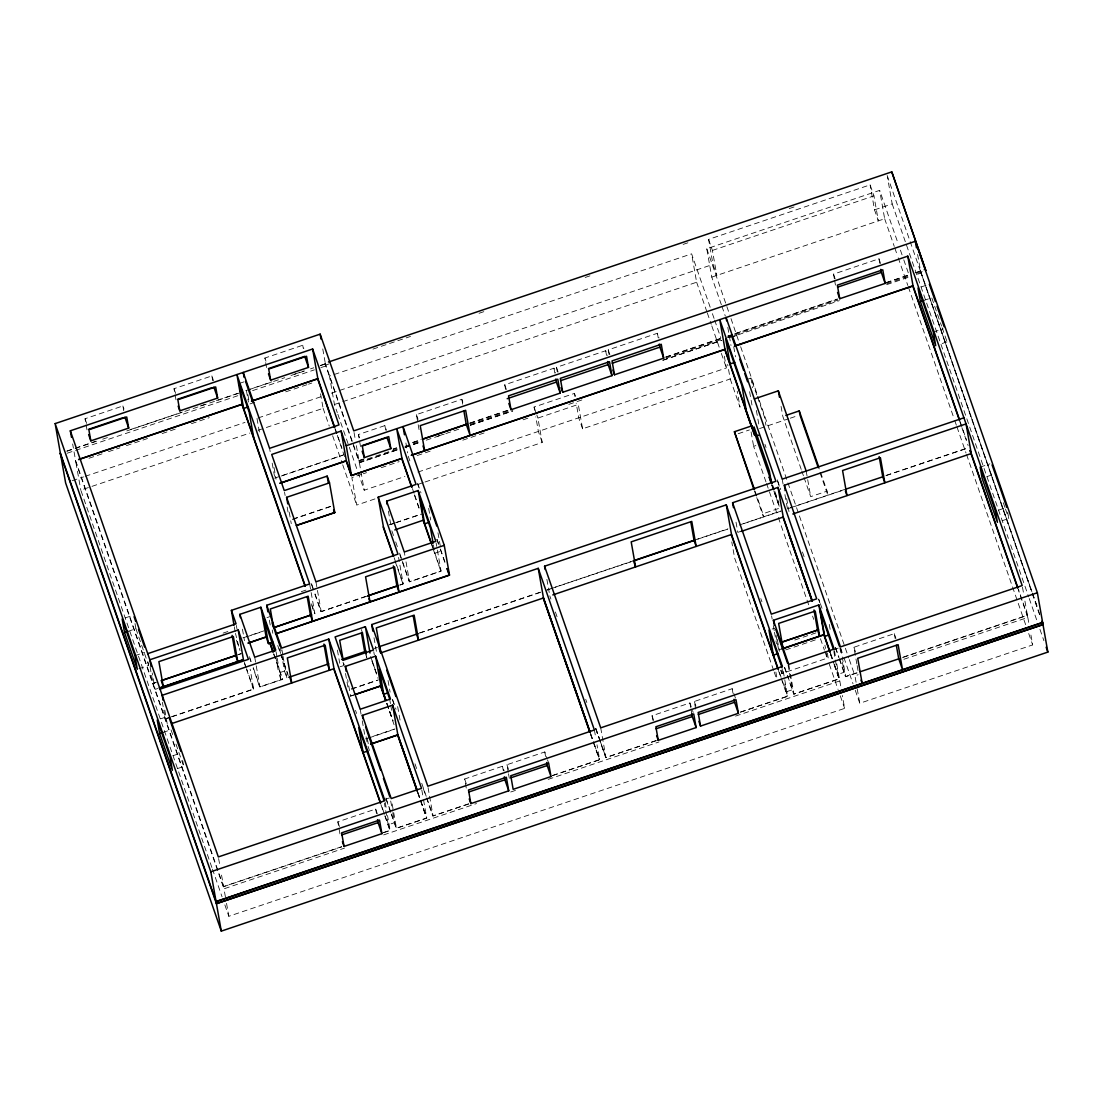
<?xml version="1.0" encoding="UTF-8"?>
<svg xmlns="http://www.w3.org/2000/svg" width="1103" height="1103" viewBox="0 0 1103 1103"><rect width="100%" height="100%" fill="white"/><g stroke="black" fill="none" stroke-linecap="round" stroke-linejoin="round"><path stroke-width="0.75" stroke-dasharray="5 3.75" d="M86.999 429.853L85.041 418.74L122.902 405.959L123.991 409.103M175.97 399.81L174.012 388.697L211.873 375.916L213.513 380.645M266.554 367.547L264.872 358.034L302.732 345.253L303.821 348.396M239.213 383.472L243.942 381.872M66.883 451.03L96.14 441.145M130.278 429.618L182.312 412.067M200.194 406.028L206.702 403.822M216.45 400.541L239.213 392.847M245.721 390.655L271.724 381.872M294.487 374.193L304.249 370.898M320.504 365.41L325.385 363.756M66.911 451.237L96.168 441.352M102.676 439.159L109.183 436.967M126.804 430.901L239.241 393.054M248.74 389.731L284.767 377.695M291.013 375.461L304.276 371.104M310.522 368.871L313.776 367.782M320.532 365.617L325.413 363.962M325.633 365.079L328.887 363.976M372.966 349.099L410.509 336.429M479.074 313.28L483.969 311.625M585.183 277.46L590.077 275.805M683.129 244.397L688.024 242.743M789.238 208.577L794.132 206.923M67.255 453.195L238 395.646M252.601 390.627L314.41 369.85M320.876 367.575L325.785 366.017L322.186 345.653M708.595 239.392L712.414 250.422L716.826 275.419L712.993 264.389L708.595 239.392L870.115 184.863L873.948 195.893L878.346 220.89L874.527 209.86L870.115 184.863M710.167 307.213L691.622 253.842L329.452 376.109L334.457 404.498L337.27 412.591M721.348 304.704L711.78 277.115L706.775 248.726L879.656 190.364L898.173 243.68M88.985 458.269L101.986 453.871M108.494 451.678L115.002 449.486M116.628 448.935L119.882 447.832M126.376 445.64L147.526 438.511M162.155 433.562L176.783 428.626M191.426 423.69L209.308 417.651M249.967 403.919L254.848 402.278M285.732 391.841L306.882 384.713M308.509 384.161L311.763 383.058M712.414 250.422L873.948 195.893M72.15 480.743L83.566 476.882M85.193 476.331L245.004 422.394M258.047 417.982L321.635 396.515M331.424 393.206L712.993 264.389M874.527 209.86L892.189 203.903L887.474 177.183M211.873 867.482L80.809 490.132L249.926 433.038M258.061 430.294L323.11 408.331L320.546 393.785M334.457 404.498L696.627 282.23L691.622 253.842M711.78 277.115L884.661 218.752L879.656 190.364M419.043 429.632L416.41 414.631L461.84 399.286L463.467 404.015M505.56 389.442L504.733 384.809L553.954 368.195L555.595 372.911M557.291 371.973L556.477 367.34L605.699 350.726L607.339 355.456M609.035 354.504L608.222 349.872L657.429 333.258L659.07 337.987M360.529 446.577L358.406 434.541L384.906 425.593L386.546 430.308M834.323 278.659L833.523 274.137L878.953 258.805L880.594 263.52M274.592 478.15L343.998 454.712M281.293 476L342.633 455.291M358.751 460.682L363.88 458.848M393.04 449.1L396.529 447.818M412.619 442.496L421.029 439.559M469.492 423.194L509.2 409.792M665.647 357.069L721.886 337.987M727.69 336.125L837.494 298.954M886.026 282.671L909.258 274.73M915.407 272.758L925.582 269.215M363.907 459.055L359.013 460.709L325.164 363.149L325.385 364.39M393.288 449.128L396.556 448.039M412.88 442.524L421.043 439.766M470.016 423.235L509.186 410.013M665.909 357.096L721.403 338.359M727.939 336.153L732.833 334.512M734.474 333.961L837.315 299.23M886.288 282.699L909.134 274.992M915.669 272.786L920.564 271.131M359.192 461.743L398.39 448.507M404.911 446.301L421.249 440.786M470.236 424.255L509.421 411.019M666.171 358.103L721.693 339.366M728.228 337.16L733.123 335.505M734.75 334.954L837.618 300.223M886.605 283.692L907.838 276.522M917.503 273.254L924.162 271.007M727.456 337.518L733.509 335.464M359.357 462.667L398.541 449.431L359.385 462.75L325.151 363.935M405.063 447.239L419.76 442.275M437.712 436.209L442.606 434.554M470.361 425.193L512.812 410.854M662.986 360.157L721.762 340.317M729.924 337.559L839.3 300.636M886.633 284.657L909.492 276.95M917.655 274.192L920.908 273.089L917.627 254.462M405.063 447.335L419.747 442.372M426.282 440.166L444.219 434.113M445.86 433.562L452.382 431.356M454.009 430.804L460.53 428.598M470.319 425.303L512.743 410.978M662.834 360.309L721.555 340.482M732.158 336.911L736.707 335.367L729.8 315.044M534.652 410.302L534.073 407.048L574.456 393.413L575.559 396.556M361.646 474.304L351.857 477.599L356.696 505.077L376.233 498.487M363.273 473.752L366.541 472.649M381.224 467.7L399.162 461.633M417.099 455.58L431.783 450.617M462.777 440.166L483.983 432.996M523.125 419.788L529.647 417.582M568.803 404.374L581.846 399.962M921.253 286.932L927.747 284.739M425.041 481.997L542.207 442.455L537.906 418.065L578.289 404.429L582.591 428.819L730.227 378.977L727.663 364.431M923.652 300.512L931.759 297.782L941.604 326.116M358.048 472.429L364.238 490.215L404.925 476.482M417.94 472.084L726.408 367.947L724.12 355.028M292.667 519.141L330.803 506.277M292.695 519.348L330.831 506.47M418.533 484.203L423.414 482.549M746.4 379.639L750.936 378.108L756.934 395.343M933.317 332.113L943.051 328.832M389.731 524.683L394.46 523.084M396.032 522.56L421.277 514.039M389.511 524.863L394.488 523.291M395.812 522.725L421.305 514.246M125.397 617.859L131.891 615.667M942.196 343.502L947.077 341.861L946.539 338.842M127.796 631.44L135.903 628.696L134.842 622.671M738.169 433.727L749.406 429.936M759.567 428.557L788.645 418.74M790.258 418.202L798.338 415.473M301.298 591.663L306.041 590.064M434.885 553.223L441.2 551.086M765.978 481.901L753.625 446.329L756.658 445.295M134.911 655.692L144.645 652.411M266.967 617.625L269.877 616.646M223.123 633.108L229.589 630.93M138.937 668.721L148.671 665.44L147.871 660.904M242.881 637.879L264.1 630.806M366.251 596.227L320.945 611.627L314.176 592.118M399.755 585.017L403.188 583.763L398.555 557.415M246.438 636.9L262.735 631.399M366.237 596.447L321.194 611.655L314.396 591.953M400.003 585.045L403.229 583.956L394.157 557.732M152.738 683.46L155.95 682.371M237.862 654.713L241.074 653.638M153 683.488L156.212 682.399M238.124 654.755L241.323 653.665M157.826 688.479L155.096 689.403L152.186 672.94M254.724 657.209L259.936 686.838L281.003 679.738L278.659 672.995L284.491 671.024L281.555 654.369M804.004 477.406L810.691 496.667L827.098 491.125L819.295 468.665M756.741 497.563L763.455 516.866L762.904 513.777L778.966 508.359M160.487 718.88L166.98 716.688M170.11 717.171L165.298 718.798L162.389 702.335M171.723 716.633L253.635 688.975L250.147 669.218M284.491 671.024L286.835 677.766L289.593 676.828M419.691 632.915L540.456 592.146M546.978 589.94L631.84 561.289M694.049 540.291L727.939 528.847M739.244 525.042L781.117 510.896M844.843 489.387L787.432 508.773L784.233 490.656M885.971 475.503L967.51 447.97M165.326 719.004L170.152 717.377M171.751 716.826L253.662 689.182L246.645 668.859M374.22 648.481L377.474 647.378M419.54 633.067L540.249 592.435M546.757 590.229L550.011 589.14M551.39 588.547L631.399 561.661M697.882 539.091L727.428 529.233M743.463 523.704L781.145 511.103M787.197 508.938L844.25 489.801M886.178 475.531L967.552 448.176M340.082 666.722L343.529 665.688M741.064 531.26L737.81 532.363L735.494 519.196M162.886 732.461L170.993 729.731L173.764 737.714M980.153 467.12L989.887 463.839M351.374 688.989L378.481 679.848M351.636 689.03L377.143 680.413M986.978 476.593L993.472 474.4M173.24 755.624L181.361 752.88M353.732 694.945L350.547 696.021L347.638 679.558M350.313 696.2L353.511 695.111M177.266 768.653L183.746 766.461L182.684 760.422M998.711 510.11L1005.205 507.918M1002.296 520.671L1008.776 518.493L1007.659 512.137M365.424 738.886L395.715 728.656M368.65 738.004L394.143 729.4M772.141 629.041L775.299 627.979M794.78 640.016L815.862 632.901M778.649 649.915L783.061 648.426M785.681 649.929L816.399 639.561M385.388 799.289L390.131 797.69M833.537 649.695L838.28 648.095M856.838 663.937L853.901 647.268L894.285 633.646L895.926 638.361M339.958 833.896L337.835 821.818L375.682 809.05L377.323 813.766M466.252 788.066L464.653 779.008L502.513 766.227L504.154 770.956M508.262 772.279L506.925 764.737L544.785 751.956L546.978 758.257M652.852 720.273L652.052 715.75L689.913 702.969L693.194 712.414M695.648 709.022L694.325 701.48L732.185 688.699L733.274 691.843M780.648 670.293L781.765 673.506L827.195 658.174L824.92 645.241M341.627 846.704L223.564 886.564L220.945 871.742M383.665 832.503L390.131 830.325L387.525 815.517M423.538 799.868L426.737 817.971L396.446 828.201L391.799 801.853M468.623 803.825L433.038 815.848L427.812 786.218M552.713 775.437L599.618 759.609L596.999 744.787M595.827 728.38L605.933 757.471L656.23 740.499M740.596 712.014L787.639 696.131L782.427 666.502M903.578 656.988L1027.417 615.184L1024.797 600.377M223.344 886.729L341.654 846.911M383.444 832.682L390.172 830.531L381.183 804.666M468.651 804.032L432.817 816.013L426.64 798.241M552.493 775.616L599.646 759.815L593.469 742.029M656.257 740.706L605.699 757.651L599.522 739.865M740.375 712.193L787.68 696.338L778.387 669.48M857.086 672.899L845.463 676.704L839.3 658.932M902.516 657.567L1027.445 615.391L1018.427 589.319M225.398 896.891L223.978 888.811L344.536 848.11M383.637 834.916L476.496 803.563M510.703 792.009L517.224 789.817M548.177 779.366L658.96 741.961M735.536 716.109L839.797 680.909L833.234 662.021M856.08 682.261L854.935 675.794L858.203 674.705M903.867 659.277L1027.817 617.432L1018.207 589.498M224.86 904.887L228.817 916.276L844.636 708.374L842.361 695.455M855.252 690.244L859.775 703.273L1032.67 644.91L1030.381 631.978M1003.316 502.747L1004.957 507.463M1005.509 509.034L1008.776 518.493M942.155 327.688L947.077 341.861M920.536 270.924L1031.856 591.456M1032.422 593.083L1038.075 609.352M887.184 175.501L1031.884 591.663M1032.449 593.29L1039.798 614.44M920.316 271.104L1039.619 614.854M892.189 203.903L1008.376 538.416M1010.624 544.91L1028.672 596.875M1029.237 598.502L1037.137 621.237M1039.95 629.358L1043.907 640.719M960.189 421.76L966.366 439.546M900.42 250.147L903.219 258.226M903.784 259.839L909.396 275.998M959.679 421.236L961.623 426.585M961.926 427.716L968.131 445.557M884.661 218.752L894.271 246.41M894.823 248.037L897.649 256.172M898.214 257.799L907.824 285.443M908.389 287.07L954.15 418.823M954.715 420.45L956.398 425.331M956.963 426.944L966.007 452.975M966.573 454.601L1025.887 625.387M1028.713 633.522L1032.67 644.91M833.523 274.137L835.164 278.866M820.012 472.677L827.815 495.137L827.098 491.125M801.219 469.395L782.84 416.451L780.579 403.643M801.784 470.995L803.453 475.807M853.901 647.268L855.542 651.997M706.775 248.726L729.235 313.417M736.707 335.367L740.085 345.101M740.651 346.714L758.657 398.597M759.222 400.21L844.801 646.62M845.367 648.247L848.745 657.967M849.31 659.594L854.935 675.794M757.471 396.915L764.544 417.292L765.951 425.262M721.913 306.317L725.291 316.051M840.555 647.93L843.381 656.064M843.947 657.691L852.991 683.736M777.353 479.874L780.717 489.58M802.446 551.996L804.128 556.836M818.771 599.15L819.901 602.39M820.37 603.631L822.052 608.47M835.619 647.64L838.983 657.347M839.548 658.96L845.725 676.746M764.958 444.344L766.047 447.501M777.656 481.459L779.338 486.313M818.523 599.122L819.639 602.348M835.371 647.613L838.735 657.305M772.693 485.127L774.375 489.98M774.94 491.607L778.883 502.954M772.183 485.155L778.897 504.636M830.669 653.679L834.047 663.303M834.488 664.695L839.411 678.869L793.733 694.173L788.81 679.999M712.414 313.679L714.096 318.533M714.661 320.146L720.838 337.945M771.907 485.21L779.214 506.222M830.407 653.652L833.689 663.096M834.24 664.668L839.162 678.841M771.617 484.617L773.313 489.484M773.879 491.111L778.952 505.712M830.504 654.148L832.682 660.449M696.627 282.23L706.747 311.349M707.313 312.962L711.242 324.282M711.793 325.895L720.783 351.774M721.348 353.401L726.408 367.947M730.227 378.977L740.016 407.145L737.204 391.193M766.544 483.514L777.78 515.859M778.332 517.486L808.664 604.802M812.594 616.122L813.724 619.362M820.467 638.761L824.396 650.094M824.947 651.708L827.195 658.174M829.332 664.296L838.073 689.485M840.265 695.786L844.636 708.374M755.086 491.249L762.904 513.777M754.507 491.125L756.189 495.95M760.808 598.571L761.939 601.797M784.688 667.439L793.981 694.201M784.44 667.412L788.259 678.428M778.442 670.445L780.69 676.911M781.241 678.524L787.418 696.31M773.63 670.376L734.639 558.077L731.785 541.918M774.196 672.003L776.457 678.51M733.826 693.415L735.467 698.144M608.222 349.872L609.862 354.601M694.325 701.48L695.965 706.196M582.591 428.819L578.758 417.803L576.18 403.16M556.477 367.34L558.118 372.069M652.052 715.75L653.693 720.466M534.073 407.048L536.265 413.349M536.816 414.921L537.906 418.065M542.207 442.455L538.374 431.425L535.796 416.796M504.733 384.809L506.374 389.524M549.79 595.841L550.907 599.067M555.402 612L557.649 618.466M585.721 699.288L586.837 702.514M595.854 728.587L599.219 738.279M599.784 739.906L605.961 757.678M595.592 728.559L598.97 738.252M590.629 733.743L592.876 740.21M593.442 741.823L599.618 759.609M590.67 733.95L592.918 740.416M590.408 733.922L592.656 740.389M593.221 742.002L599.398 759.774M547.515 759.829L548.618 762.973M416.41 414.631L418.051 419.347M408.234 456.187L409.902 460.985M417.665 483.348L421.001 492.944M437.091 539.381L439.918 547.515M440.483 549.142L445.557 563.785M417.623 484.024L418.754 487.278M436.829 539.339L439.656 547.488M440.221 549.115L445.309 563.757M412.425 488.56L414.094 493.344M414.645 494.93L419.099 507.876M431.659 543.944L441.09 571.189L409.53 581.832L399.576 553.044M414.411 495.109L419.388 509.434M431.452 544.151L432.555 547.322M433.107 548.922L440.828 571.147M506.925 764.737L508.566 769.467M358.406 434.541L359.509 437.684M391.855 530.805L393.509 535.575M395.715 541.918L397.37 546.688M399.906 554.809L402.112 561.151M402.664 562.737L409.282 581.805L441.048 570.982L436.112 542.993M395.067 561.151L402.967 583.928M337.835 414.204L357.496 470.816M464.653 779.008L466.293 783.737M335.271 428.902L341.999 448.287M335.022 428.874L336.746 434.086M337.256 435.327L344.605 456.697M323.11 408.331L329.259 426.075M332.623 435.74L342.137 463.15M342.702 464.763L356.696 505.077M392.654 699.66L396.018 709.367M414.976 763.814L416.672 768.694M421.746 783.323L426.337 796.656M426.833 797.965L433.079 816.041M392.392 699.633L394.64 706.099M423.276 788.535L426.089 796.614M361.343 629.551L362.404 632.612M372.221 661L376.537 673.45M387.001 703.576L392.916 720.59M417.844 792.368L426.737 817.971M370.622 656.533L376.564 673.657M386.919 703.466L392.985 720.921M417.872 792.574L420.091 798.972M420.657 800.571L426.764 818.178L396.225 828.367L391.22 813.973M371.987 661.166L377.943 678.29M386.67 703.424L394.391 725.65M417.623 792.547L419.843 798.944M420.395 800.544L426.516 818.15M264.872 358.034L265.961 361.177M365.741 654.548L366.803 657.609L366.224 654.272M343.033 662.214L344.095 665.274L343.474 661.91M311.57 583.832L313.859 590.532M355.497 710.304L356.6 713.476M368.03 746.359L369.436 750.44M385.926 798.007L396.473 828.394M311.349 583.997L313.61 590.505M386.215 799.578L390.669 812.373M311.487 603.865L314.893 613.778M311.818 605.63L314.631 613.751M380.935 804.639L384.299 814.331M384.864 815.958L389.911 830.504M279.073 648.674L280.727 653.445M281.279 655.03L287.897 674.071M277.722 645.476L280.479 653.403M281.031 654.989L288.186 675.629M337.835 821.818L339.476 826.547M273.875 653.872L282.685 679.379L259.715 687.017L253.097 667.963M273.613 653.955L282.437 679.351M174.012 388.697L175.653 393.426M249.471 656.685L251.153 661.648M253.332 667.798L259.977 687.045M249.788 658.45L250.891 661.621M238.731 646.179L235.463 633.412M244.494 662.682L246.148 667.522M236.4 640.167L240.04 650.646M244.273 662.848L245.886 667.494M246.424 669.038L253.414 689.141M85.041 418.74L86.682 423.455M135.903 628.696L148.671 665.44M175.984 744.098L183.195 764.862M223.592 886.771L75.555 460.406L72.66 443.957M75.335 460.585L223.978 888.811M212.438 869.109L222.034 896.753M1022.481 587.21L1023.639 593.786M1027.817 617.432L1028.961 623.898M878.953 258.805L879.753 263.327M834.585 280.176L835.647 286.215M894.285 633.646L895.167 638.637M857.141 665.605L858.313 672.279L845.698 676.539L840.762 648.55M857.21 688.727L859.775 703.273M839.852 647.558L841.299 655.789M842.458 662.365L844.209 672.251L837.894 674.374L833.827 651.335M806.183 471.05L810.691 496.667M834.447 650.687L835.605 657.264M836.777 663.854L839.383 678.662L793.953 694.008L790.465 674.25M839.797 680.909L840.941 687.376M829.277 624.408L830.435 630.999M827.333 652.99L828.753 661.069M786.646 498.432L788.976 511.599M782.206 479.143L783.075 484.079M750.936 378.108L752.632 387.677M756.382 410.454L758.988 425.262M749.613 391.689L751.97 405.022M751.088 431.976L753.625 446.329M733.743 346.825L735.508 356.82M788.728 664.378L790.175 672.596M788.052 664.709L792.464 689.72L786.149 691.843L784.398 681.847M727.801 327.37L730.999 345.487M777.353 639.643L779.407 651.308M776.029 635.107L778.36 648.274M782.041 668.515L783.213 675.174M781.2 670.279L781.765 673.506M771.576 615.805L772.169 619.1M773.327 625.691L774.196 630.626M774.485 632.267L776.512 643.794M775.878 672.072L777.022 678.538M732.185 688.699L732.985 693.222M657.429 333.258L658.243 337.89M689.913 702.969L690.712 707.492M690.974 708.995L691.774 713.531M605.699 350.726L606.512 355.359M574.456 393.413L575.035 396.666M553.954 368.195L555.043 374.372M600.708 727.842L605.933 757.471M594.393 729.979L595.841 738.21M546.881 579.378L549.211 592.545M544.785 751.956L545.585 756.479M461.84 399.286L462.709 404.291M508.524 773.796L509.324 778.318M502.513 766.227L503.313 770.749M437.96 532.763L440.607 547.764M428.64 508.373L430.694 520.037M433.41 544.882L434.292 549.887M405.918 443.02L407.655 452.892M384.906 425.593L385.705 430.101M404.277 551.996L404.856 555.292M406.028 561.868L409.503 581.626M388.366 511.061L390.986 525.869M421.801 789.982L423.249 798.214M354.049 432.514L355.207 439.104M356.366 445.695L364.238 490.215M397.645 706.554L400.292 721.555M388.035 680.496L390.09 692.16M389.58 698.682L390.462 703.686M390.752 705.341L391.634 710.346M374 637.741L376.909 654.203M373.765 651.694L374.344 654.975M390.71 801.026L392.475 811.022M392.765 812.69L394.529 822.686L388.228 824.81L384.409 803.149M385.209 802.35L386.367 808.926M302.732 345.253L303.284 348.424M367.382 738.776L368.857 747.103M366.099 736.776L367.258 743.353M360.198 709.257L361.067 714.192M362.239 720.769L364.845 735.591M375.682 809.05L376.481 813.573M345.515 673.437L348.121 688.244M337.408 650.094L339.724 663.261M315.941 581.819L321.166 611.448M309.64 583.956L314.865 613.585M289.207 512.137L291.247 523.663M284.546 492.241L285.125 495.523M287.166 507.049L288.614 515.28M274.04 467.631L276.067 479.157M269.587 448.342L270.166 451.637M272.193 463.163L274.523 476.331M256.985 418.451L259.632 433.451M247.872 394.667L249.347 402.995M246.41 390.531L248.437 402.043M281.899 649.777L282.768 654.713M283.057 656.368L286.835 677.766M280.093 646.027L281.265 652.7M272.234 629.978L272.827 633.301M276.067 651.749L276.936 656.685M277.225 658.339L281.003 679.738M269.339 620.093L270.786 628.324M275.722 656.34L278.659 672.995M211.873 375.916L212.714 380.687M242.439 629.165L244.48 640.691M236.359 625.484L236.938 628.765M234.305 626.821L235.173 631.757M218.628 858.575L219.787 865.166M226.542 903.357L228.817 916.276M122.902 405.959L123.743 410.716M164.816 710.098L167.422 724.919M150.063 666.819L152.959 683.281M75.969 462.667L80.809 490.132"/><path stroke-width="1.5" d="M55.15 423.593L320.16 334.14L353.76 430.873L915.311 241.295L1037.371 592.752L1047.85 652.094L221.289 931.125L65.629 482.949L55.15 423.593L210.811 871.784L221.289 931.125M71.502 437.367L70.33 430.79L312.632 348.989L338.993 424.917L269.587 448.342L243.225 372.414L244.094 377.364M88.585 429.315L123.288 417.596M177.542 399.286L212.245 387.567M268.401 368.609L304.69 356.366L308.509 367.382L270.662 380.163L268.47 373.862M90.832 440.869L128.693 428.088L126.735 416.975L88.874 429.756L90.832 440.869L88.64 434.568M179.803 410.84L217.649 398.059L215.692 386.946L177.845 399.727L179.803 410.84L178.162 406.111M328.432 362.046L891.775 171.875L925.803 270.456L891.775 171.875M78.575 459.496L242.136 404.181L236.911 374.551L309.64 583.956L231.396 610.359L234.001 625.18M251.443 401.134L317.843 378.619L312.632 348.989M78.823 459.524L242.164 404.387M251.705 401.161L317.885 378.825M248.354 406.869L243.625 408.468L239.213 383.472L249.209 412.246L253.621 437.243M351.443 475.352L346.218 445.722L341.117 431.039L271.71 454.464L284.257 490.587L327.164 476.11L329.507 482.838L334.733 512.468L296.597 525.345M346.218 445.722L907.783 256.158L1022.191 585.555L840.472 646.909L784.33 485.265L966.049 423.91L971.274 453.54L792.823 513.998M362.087 446.039L387.029 437.629L390.862 448.645L364.362 457.593L362.17 451.292M507.187 398.693L556.408 382.079L555.857 378.991M560.517 380.687L608.139 364.61L607.601 361.522M612.248 363.232L659.884 347.142L659.332 344.067M837.535 287.166L881.352 272.386L880.814 269.366M279.941 483.183L346.342 460.668L341.117 431.039M280.203 483.211L346.37 460.875M422.421 439.187L466.748 424.117M422.67 439.215L466.748 424.338M511.02 409.723L560.227 393.095L557.787 379.211L508.566 395.825L511.02 409.723L508.828 403.422M562.751 392.254L611.972 375.64L609.518 361.743L560.31 378.357L562.751 392.254L561.11 387.525M614.495 374.786L663.703 358.172L661.262 344.274L612.041 360.902L614.495 374.786L612.854 370.056M839.741 298.734L885.171 283.402L882.786 269.821L837.356 285.153L839.741 298.734L837.563 292.447M287.759 503.906L286.601 497.329L329.507 482.838M393.619 556.298L383.417 526.82L378.191 497.191L416.052 484.41L396.694 428.695L401.919 458.31L351.223 475.531L346.121 460.833M411.281 455.263L724.974 349.251L719.749 319.622L775.892 481.266L281.61 648.137L266.733 605.271L444.261 545.337L403.009 426.558L404.456 434.789M734.529 346.025L913.008 285.774L907.783 256.158M401.961 458.517L351.485 475.558L346.342 460.668M411.529 455.291L725.002 349.458M734.557 346.232L913.036 285.98M734.819 362.349L730.076 363.949L725.677 338.952L741.836 385.485L746.248 410.481M920.398 301.615L918.013 288.035L933.317 332.113L935.716 345.694L920.398 301.615L923.652 300.512M296.362 525.524L334.76 512.674L333.795 509.779M386.629 501.176L418.175 490.532L435.823 541.352L404.277 551.996L386.629 501.176L387.208 504.471M754.342 398.928L778.318 390.834L806.183 471.05M394.791 529.923L423.4 520.161L418.175 490.532M429.412 522.229L424.683 523.828L420.271 498.832L430.473 528.227L433.121 543.227M124.542 632.529L122.157 618.948L134.911 655.692L137.31 669.273L124.542 632.529L127.796 631.44M753.956 489.511L734.405 431.728L752.081 425.772L772.128 483.5M785.819 415.445L799.248 410.909L818.743 467.065M758.588 435.202L755.693 436.181L754.066 426.916L769.37 470.995L770.997 480.26M239.834 614.357L260.887 607.243L275.778 650.108L254.724 657.209L239.834 614.357L240.413 617.652M147.733 653.652L236.07 623.829L231.396 610.359M160.073 689.168L248.409 659.346L238.207 629.951L149.87 659.773L151.028 666.364M273.889 627.51L311.377 614.854M367.589 595.882L398.142 585.555M274.137 627.538L311.625 614.881M367.837 595.91L398.404 585.596M248.078 643.063L266.113 636.872L260.887 607.243M275.488 633.811L449.486 574.966L444.261 545.337M248.327 643.09L266.181 637.065M275.736 633.839L449.514 575.173L447.28 568.596M266.113 636.872L268.456 643.614L272.896 642.111M162.375 680.206L236.263 655.265M161.024 680.772L236.511 655.292M159.19 688.024L243.418 659.58L238.207 629.951M159.935 687.982L243.46 659.787M963.925 417.789L782.206 479.143L726.064 317.499L726.643 320.794M70.33 430.79L218.339 856.934L384.919 800.695L328.777 639.051L162.196 695.29L163.065 700.226M365.369 626.697L335.078 636.927L343.185 660.27L373.476 650.039L365.369 626.697L370.015 653.031M371.683 624.574L538.25 568.335L594.393 729.979L427.812 786.218L371.683 624.574L372.842 631.15M544.565 566.211L726.284 504.857L782.427 666.502L600.708 727.842L544.565 566.211L545.144 569.493M732.585 502.734L778.015 487.388L816.716 598.832L771.287 614.164L732.585 502.734L733.467 507.67M694.049 540.291L633.467 560.738L635.604 566.859L631.192 541.863L691.76 521.416L696.172 546.412L694.049 540.291L690.809 521.967M289 677.256L328.722 663.841M341.668 659.47L366.086 651.225M378.853 646.799L418.175 633.646M633.025 561.11L694.876 540.222M845.615 489.222L883.186 476.661M172.054 723.458L334.002 668.68L328.777 639.051M379.101 648.33L380.687 652.921L543.476 597.964L538.25 568.335M552.81 594.917L731.51 534.486L726.284 504.857M741.092 531.467L783.24 517.017L778.015 487.388M345.322 666.391L375.599 656.161L390.49 699.026L360.198 709.257L345.322 666.391L346.19 671.327M159.632 733.564L157.246 719.983L170 756.713L172.399 770.294L159.632 733.564L162.886 732.461M355.318 694.407L380.825 685.79L375.599 656.161M355.097 694.573L380.852 685.997L385.816 700.281M386.932 693.222L383.775 694.297L379.377 669.287L389.58 698.682M362.335 715.378L392.613 705.148L421.511 788.342L391.22 798.572L362.335 715.378L362.915 718.66M370.511 744.098L397.838 734.777L392.613 705.148M370.773 744.125L397.866 734.984L417.32 790.975M367.864 750.964L363.135 752.563L358.723 727.566L383.816 799.813M773.424 620.286L818.853 604.954L834.158 649.033L788.728 664.378L773.424 620.286L774.292 625.222M781.158 642.318L818.481 629.73M781.42 642.36L817.116 630.309M781.462 643.835L783.061 648.426L824.079 634.583L818.853 604.954M781.917 649.033L824.106 634.79M829.442 634.818L824.713 636.417L820.356 611.724L833.537 649.695M778.125 653.514L773.396 655.113L768.984 630.103L781.751 666.846M210.811 871.784L1037.371 592.752M341.806 834.874L378.081 822.617L377.557 819.612M468.623 792.051L504.912 779.807L504.374 776.788M510.896 777.78L547.185 765.537L546.647 762.518M656.023 728.793L692.298 716.55L691.774 713.531M698.296 714.523L734.57 702.28L734.046 699.261M860.078 671.782L899.262 658.67M344.053 846.428L381.914 833.647L379.515 820.067L341.654 832.848L344.053 846.428L342.413 841.699M470.871 803.604L508.731 790.823L506.346 777.257L468.485 790.024L470.871 803.604L469.23 798.889M551.004 776.553L513.157 789.334L510.758 775.754L548.618 762.973L551.004 776.553L547.185 765.537M658.27 740.347L696.131 727.566L693.732 713.986L655.871 726.767L658.27 740.347L656.63 735.618M700.543 726.077L738.403 713.296L736.004 699.716L698.158 712.497L700.543 726.077L698.902 721.348M215.816 901.592L1042.597 622.382M1042.625 622.575L216.064 901.62L60.375 453.223M60.155 453.402L216.45 903.66L1042.983 624.532L1041.852 621.279M216.45 903.66L1043.011 624.629M929.36 284.202L935.385 301.519M937.026 306.234L944.127 326.709M992.066 464.859L1006.818 507.38M1046.154 647.213L1047.85 652.094M913.008 285.774L959.638 420.146M970.213 450.479L1017.904 587.913M912.788 285.953L959.376 420.119M969.978 450.658L1017.642 587.885M881.352 272.386L885.171 283.402M845.381 490.918L846.966 495.509L842.568 470.512L880.415 457.731L884.827 482.728L882.703 476.606L879.174 456.601M799.951 414.921L818.343 467.865M861.043 680.151L862.146 683.295L857.734 658.298L898.118 644.662L902.516 669.659L898.697 658.643L896.339 645.31M731.978 336.829L734.763 344.839M739.782 359.288L743.684 370.525M744.801 373.724L747.586 381.748M826.671 609.601L839.3 645.972M724.974 349.251L754.852 435.285M769.384 477.116L771.038 482.011M783.24 517.017L812.442 601.204M824.079 634.583L830.118 652.107M724.754 349.43L754.507 435.106M769.108 477.13L770.79 481.983M783.02 517.197L812.18 601.176M823.844 634.749L829.87 652.066M745.118 408.317L751.322 426.172M788.535 533.314L811.643 599.867M734.405 431.728L754.521 489.649M775.85 629.579L787.501 663.124M731.51 534.486L778.387 669.48M731.275 534.665L777.877 668.832M659.884 347.142L663.703 358.172M734.57 702.28L738.403 713.296M608.139 364.61L611.972 375.64M692.298 716.55L696.131 727.566M556.408 382.079L560.227 393.095M543.476 597.964L590.077 732.13M543.503 598.171L590.105 732.337M543.255 598.143L589.857 732.295M423 445.929L424.641 450.644L420.229 425.648L465.659 410.316L470.071 435.313L466.238 424.297L463.894 410.964M429.798 505.987L436.788 526.09M447.005 568.638L449.266 575.146M401.919 458.31L411.902 487.181M423.4 520.161L431.659 543.944M401.699 458.49L411.653 487.14M423.18 520.326L430.901 542.566M504.912 779.807L508.731 790.823M378.191 497.191L397.976 554.133L315.941 581.819L286.601 497.329M383.196 526.986L393.371 556.27M317.843 378.619L334.705 427.288M317.623 378.784L334.499 427.619M368.926 598.75L369.988 601.811L365.576 576.814L394.598 567.011L399.01 592.008L396.887 585.886L393.357 565.894M333.575 509.944L334.512 512.647M386.753 670.252L395.88 696.544M380.825 685.79L385.926 700.474M397.838 734.777L417.292 790.768M380.604 685.969L385.567 700.253M397.618 734.956L417.058 790.948M245.528 381.335L252.739 402.112M365.589 727.042L380.645 770.39M383.43 778.415L389.566 796.076M242.136 404.181L305.31 586.189M334.002 668.68L380.632 803.053M241.915 404.346L305.048 586.162M333.768 668.859L380.37 803.025M378.081 822.617L381.914 833.647M213.83 387.029L217.649 398.059M272.027 622.823L280.093 646.027M289.593 676.828L291.73 682.95L287.318 657.953L325.178 645.172L329.576 670.169L327.453 664.047L323.924 644.055M270.001 642.87L272.758 650.811M269.752 642.842L273.061 652.369M124.86 417.072L128.693 428.088M161.7 682.04L163.299 686.631L158.887 661.635L233.34 636.5L237.752 661.497L235.615 655.375L232.099 635.383M134.07 616.715L135.724 621.513M138.509 629.496L144.603 647.061M169.159 717.75L180.809 751.281M915.311 241.295L916.469 247.885M799.248 410.909L799.716 413.584M778.318 390.834L779.449 397.245M814 609.945L817.53 629.951L819.653 636.073L815.241 611.076L778.649 623.429L783.061 648.426M784.33 485.265L785.198 490.201M752.081 425.772L752.618 428.86M390.862 448.645L388.739 436.609L362.239 445.557L364.362 457.593M413.184 615.681L416.424 634.018L418.547 640.14L414.135 615.143L376.275 627.924L380.687 652.921M320.16 334.14L321.028 339.076M366.224 654.272L362.404 632.612L339.683 640.278L343.212 660.27M361.453 633.15L364.679 651.487M308.509 367.382L306.551 356.269L268.691 369.05L270.662 380.163M327.164 476.11L328.322 482.687M307.213 596.737L310.439 615.074L312.563 621.196L308.164 596.199L270.304 608.98L273.53 627.304M266.733 605.271L267.891 611.862M274.84 651.335L264.044 618.618L268.456 643.614M995.471 511.213L980.153 467.12L982.111 478.233L997.429 522.326L995.471 511.213"/></g></svg>
